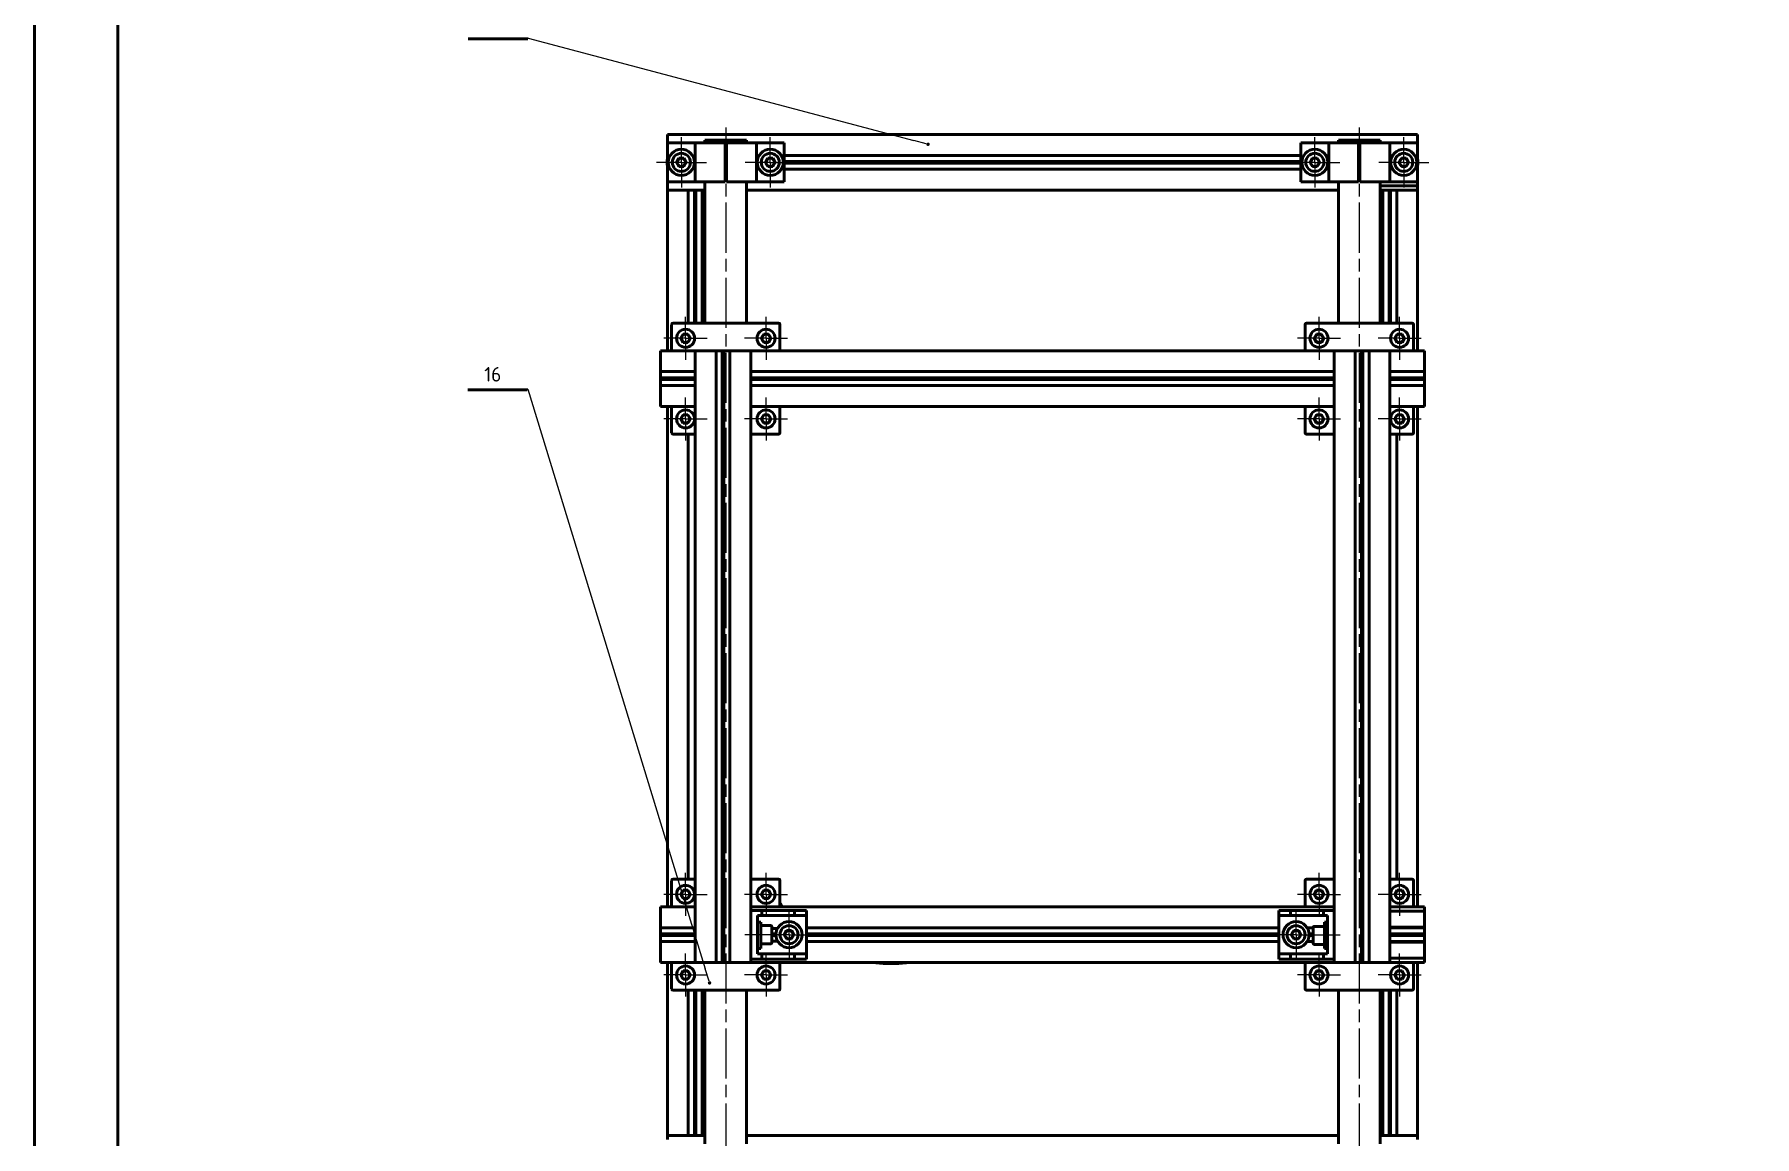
# Model space of a CAD drawing. Header units: millimetres. Extents: x 32504 to 36677, y 41990 to 42879.
# Drawn here: x 35483.8 to 35896.6, y 42188.3 to 42452.6 of the extents above; entities that cross this region are included whole.
import ezdxf

# ---------------------------------------------------------------- set-up
doc = ezdxf.new("R2010")
doc.units = ezdxf.units.MM
doc.linetypes.add('AM_ISO08W050', pattern=[18, 12, -1.5, 3, -1.5])
doc.linetypes.add('AM_ISO08W050x2', pattern=[9, 6, -0.75, 1.5, -0.75])
for name, color, linetype, lineweight in [('AM_0N', 7, 'Continuous', 50), ('AM_5', 3, 'Continuous', 25), ('Duong_tam', 4, 'AM_ISO08W050', 25), ('Net_dam', 7, 'Continuous', 50)]:
    doc.layers.add(name, color=color, linetype=linetype, lineweight=lineweight)
doc.styles.add('TCVN 7284', font='tcvn7284-2003i.ttf', dxfattribs={"height": 3.5})

msp = doc.modelspace()

# ---------------------------------------------------------------- hatches: boundary and pattern name
at = {"layer": 'AM_5'}
h = msp.add_hatch(color=256, dxfattribs=at)
edge = h.paths.add_edge_path(flags=0)
edge.add_arc((35698.2605, 42426.2175), 0.4375, 0, 360)
h = msp.add_hatch(color=256, dxfattribs=at)
edge = h.paths.add_edge_path(flags=0)
edge.add_arc((35645.8475, 42225.1451), 0.4375, 0, 360)

# ---------------------------------------------------------------- linework, layer by layer
at = {"layer": 'AM_0N'}
for p, q in [((35658.1103, 42239.6709), (35657.3436, 42239.6709)), ((35658.1103, 42233.4042), (35658.1103, 42239.6709)), ((35793.377, 42239.6709), (35793.377, 42233.4042)), ((35794.1436, 42239.6709), (35793.377, 42239.6709)), ((35657.3436, 42233.4042), (35658.1103, 42233.4042)), ((35793.377, 42233.4042), (35794.1436, 42233.4042))]:
    msp.add_line(p, q, dxfattribs=at)
for centre in [(35639.077, 42421.8944), (35660.4103, 42421.8944), (35791.077, 42421.8944), (35812.4103, 42421.8944), (35664.9103, 42236.7042), (35786.577, 42236.7042)]:
    msp.add_circle(centre, 3.1333, dxfattribs=at)
at = {"layer": 'AM_5', "color": 3}
for p, q in [((35602.3011, 42451.6481), (35587.9193, 42451.6481)), ((35602.2376, 42367.4893), (35587.8558, 42367.4893))]:
    msp.add_line(p, q, dxfattribs=at)
at = {"layer": 'AM_5'}
for p, q in [((35602.3011, 42451.6481), (35694.8773, 42427.1141)), ((35697.8376, 42426.3296), (35694.8773, 42427.1141)), ((35602.2376, 42367.4893), (35644.8223, 42228.4916)), ((35645.7194, 42225.5634), (35644.8223, 42228.4916))]:
    msp.add_line(p, q, dxfattribs=at)
at = {"layer": 'Duong_tam', "linetype": 'AM_ISO08W050x2'}
for p, q in [((35639.077, 42421.8944), (35639.077, 42428.0277)), ((35660.4103, 42421.8944), (35660.4103, 42428.0277)), ((35791.077, 42421.8944), (35791.077, 42428.0277)), ((35812.4103, 42421.8944), (35812.4103, 42428.0277)), ((35639.077, 42421.8944), (35632.9436, 42421.8944)), ((35639.077, 42421.8944), (35645.2103, 42421.8944)), ((35639.077, 42421.8944), (35639.077, 42415.7611)), ((35660.4103, 42421.8944), (35654.277, 42421.8944)), ((35660.4103, 42421.8944), (35666.5436, 42421.8944)), ((35660.4103, 42421.8944), (35660.4103, 42415.7611)), ((35791.077, 42421.8944), (35784.9436, 42421.8944)), ((35791.077, 42421.8944), (35797.2103, 42421.8944)), ((35791.077, 42421.8944), (35791.077, 42415.7611)), ((35812.4103, 42421.8944), (35806.277, 42421.8944)), ((35812.4103, 42421.8944), (35818.5436, 42421.8944)), ((35812.4103, 42421.8944), (35812.4103, 42415.7611)), ((35640.077, 42379.7042), (35640.077, 42384.8709)), ((35659.4103, 42379.7042), (35659.4103, 42384.8709)), ((35792.077, 42379.7042), (35792.077, 42384.8709)), ((35811.4103, 42379.7042), (35811.4103, 42384.8709)), ((35640.077, 42379.7042), (35634.9103, 42379.7042)), ((35640.077, 42379.7042), (35645.2436, 42379.7042)), ((35640.077, 42379.7042), (35640.077, 42374.5375)), ((35659.4103, 42379.7042), (35654.2436, 42379.7042)), ((35659.4103, 42379.7042), (35664.577, 42379.7042)), ((35659.4103, 42379.7042), (35659.4103, 42374.5375)), ((35792.077, 42379.7042), (35786.9103, 42379.7042)), ((35792.077, 42379.7042), (35797.2436, 42379.7042)), ((35792.077, 42379.7042), (35792.077, 42374.5375)), ((35811.4103, 42379.7042), (35806.2436, 42379.7042)), ((35811.4103, 42379.7042), (35816.577, 42379.7042)), ((35811.4103, 42379.7042), (35811.4103, 42374.5375)), ((35640.077, 42360.3709), (35640.077, 42365.5375)), ((35659.4103, 42360.3709), (35659.4103, 42365.5375)), ((35792.077, 42360.3709), (35792.077, 42365.5375)), ((35811.4103, 42360.3709), (35811.4103, 42365.5375)), ((35640.077, 42360.3709), (35634.9103, 42360.3709)), ((35640.077, 42360.3709), (35645.2436, 42360.3709)), ((35640.077, 42360.3709), (35640.077, 42355.2042)), ((35659.4103, 42360.3709), (35654.2436, 42360.3709)), ((35659.4103, 42360.3709), (35664.577, 42360.3709)), ((35659.4103, 42360.3709), (35659.4103, 42355.2042)), ((35792.077, 42360.3709), (35786.9103, 42360.3709)), ((35792.077, 42360.3709), (35797.2436, 42360.3709)), ((35792.077, 42360.3709), (35792.077, 42355.2042)), ((35811.4103, 42360.3709), (35806.2436, 42360.3709)), ((35811.4103, 42360.3709), (35816.577, 42360.3709)), ((35811.4103, 42360.3709), (35811.4103, 42355.2042)), ((35640.077, 42246.3709), (35640.077, 42251.5375)), ((35659.4103, 42246.3709), (35659.4103, 42251.5375)), ((35792.077, 42246.3709), (35792.077, 42251.5375)), ((35811.4103, 42246.3709), (35811.4103, 42251.5375)), ((35640.077, 42246.3709), (35634.9103, 42246.3709)), ((35640.077, 42246.3709), (35645.2436, 42246.3709)), ((35640.077, 42246.3709), (35640.077, 42241.2042)), ((35659.4103, 42246.3709), (35654.2436, 42246.3709)), ((35659.4103, 42246.3709), (35664.577, 42246.3709)), ((35659.4103, 42246.3709), (35659.4103, 42241.2042)), ((35792.077, 42246.3709), (35786.9103, 42246.3709)), ((35792.077, 42246.3709), (35797.2436, 42246.3709)), ((35792.077, 42246.3709), (35792.077, 42241.2042)), ((35811.4103, 42246.3709), (35806.2436, 42246.3709)), ((35811.4103, 42246.3709), (35816.577, 42246.3709)), ((35811.4103, 42246.3709), (35811.4103, 42241.2042)), ((35664.9103, 42236.7042), (35664.9103, 42242.8375)), ((35786.577, 42236.7042), (35786.577, 42242.8375)), ((35659.0603, 42236.7042), (35654.3436, 42236.7042)), ((35664.9103, 42236.7042), (35658.777, 42236.7042)), ((35664.9103, 42236.7042), (35671.0436, 42236.7042)), ((35664.9103, 42236.7042), (35664.9103, 42230.5709)), ((35786.577, 42236.7042), (35780.4436, 42236.7042)), ((35786.577, 42236.7042), (35792.7103, 42236.7042)), ((35786.577, 42236.7042), (35786.577, 42230.5709)), ((35792.7103, 42236.7042), (35797.1436, 42236.6985)), ((35640.077, 42227.0375), (35640.077, 42232.2042)), ((35659.4103, 42227.0375), (35659.4103, 42232.2042)), ((35792.077, 42227.0375), (35792.077, 42232.2042)), ((35811.4103, 42227.0375), (35811.4103, 42232.2042)), ((35640.077, 42227.0375), (35634.9103, 42227.0375)), ((35640.077, 42227.0375), (35645.2436, 42227.0375)), ((35640.077, 42227.0375), (35640.077, 42221.8709)), ((35659.4103, 42227.0375), (35654.2436, 42227.0375)), ((35659.4103, 42227.0375), (35664.577, 42227.0375)), ((35659.4103, 42227.0375), (35659.4103, 42221.8709)), ((35792.077, 42227.0375), (35786.9103, 42227.0375)), ((35792.077, 42227.0375), (35797.2436, 42227.0375)), ((35792.077, 42227.0375), (35792.077, 42221.8709)), ((35811.4103, 42227.0375), (35806.2436, 42227.0375)), ((35811.4103, 42227.0375), (35816.577, 42227.0375)), ((35811.4103, 42227.0375), (35811.4103, 42221.8709))]:
    msp.add_line(p, q, dxfattribs=at)
at = {"layer": 'Duong_tam'}
for p, q in [((35649.7436, 42430.2277), (35649.7436, 42174.2277)), ((35801.7436, 42430.2277), (35801.7436, 42174.2277))]:
    msp.add_line(p, q, dxfattribs=at)
at = {"layer": 'Net_dam'}
for p, q in [((35602.2376, 42451.4893), (35587.9554, 42451.4893)), ((35815.7436, 42428.5611), (35635.7436, 42428.5611)), ((35635.7436, 42427.5611), (35635.7436, 42428.5611)), ((35635.7436, 42426.5611), (35635.7436, 42427.5611)), ((35635.7436, 42417.2277), (35635.7436, 42426.5611)), ((35642.4103, 42426.5611), (35635.7436, 42426.5611)), ((35642.4103, 42417.2277), (35642.4103, 42426.5611)), ((35649.577, 42426.5611), (35642.4103, 42426.5611)), ((35644.7436, 42427.2277), (35644.7436, 42426.5611)), ((35654.7436, 42427.2277), (35644.7436, 42427.2277)), ((35649.577, 42426.5611), (35649.577, 42417.2277)), ((35649.9103, 42426.5611), (35649.9103, 42417.2277)), ((35657.077, 42426.5611), (35649.9103, 42426.5611)), ((35654.7436, 42426.5611), (35654.7436, 42427.2277)), ((35657.077, 42417.2277), (35657.077, 42426.5611)), ((35663.7436, 42426.5611), (35657.077, 42426.5611)), ((35663.7436, 42417.2277), (35663.7436, 42426.5611)), ((35787.7436, 42417.2277), (35787.7436, 42426.5611)), ((35794.4103, 42426.5611), (35787.7436, 42426.5611)), ((35794.4103, 42417.2277), (35794.4103, 42426.5611)), ((35801.577, 42426.5611), (35794.4103, 42426.5611)), ((35796.7436, 42427.2277), (35796.7436, 42426.5611)), ((35806.7436, 42427.2277), (35796.7436, 42427.2277)), ((35801.577, 42426.5611), (35801.577, 42417.2277)), ((35801.9103, 42426.5611), (35801.9103, 42417.2277)), ((35809.077, 42426.5611), (35801.9103, 42426.5611)), ((35806.7436, 42426.5611), (35806.7436, 42427.2277)), ((35809.077, 42417.2277), (35809.077, 42426.5611)), ((35815.7436, 42426.5611), (35809.077, 42426.5611)), ((35815.7436, 42428.5611), (35815.7436, 42427.5611)), ((35815.7436, 42427.5611), (35815.7436, 42426.5611)), ((35815.7436, 42417.2277), (35815.7436, 42426.5611)), ((35637.9184, 42421.8944), (35638.4977, 42422.8977)), ((35639.6562, 42422.8977), (35638.4977, 42422.8977)), ((35640.2355, 42421.8944), (35639.6562, 42422.8977)), ((35659.2518, 42421.8944), (35659.831, 42422.8977)), ((35660.9896, 42422.8977), (35659.831, 42422.8977)), ((35661.5689, 42421.8944), (35660.9896, 42422.8977)), ((35787.7436, 42423.5611), (35663.7436, 42423.5611)), ((35789.9184, 42421.8944), (35790.4977, 42422.8977)), ((35791.6562, 42422.8977), (35790.4977, 42422.8977)), ((35792.2355, 42421.8944), (35791.6562, 42422.8977)), ((35811.2518, 42421.8944), (35811.831, 42422.8977)), ((35812.9896, 42422.8977), (35811.831, 42422.8977)), ((35813.5689, 42421.8944), (35812.9896, 42422.8977)), ((35638.4977, 42420.8911), (35637.9184, 42421.8944)), ((35638.4977, 42420.8911), (35639.6562, 42420.8911)), ((35640.2355, 42421.8944), (35639.6562, 42420.8911)), ((35659.831, 42420.8911), (35659.2518, 42421.8944)), ((35659.831, 42420.8911), (35660.9896, 42420.8911)), ((35661.5689, 42421.8944), (35660.9896, 42420.8911)), ((35787.7436, 42422.0676), (35663.7436, 42422.0676)), ((35787.7436, 42421.8944), (35663.7436, 42421.8944)), ((35787.7436, 42421.7212), (35663.7436, 42421.7212)), ((35787.7436, 42420.2277), (35663.7436, 42420.2277)), ((35790.4977, 42420.8911), (35789.9184, 42421.8944)), ((35790.4977, 42420.8911), (35791.6562, 42420.8911)), ((35792.2355, 42421.8944), (35791.6562, 42420.8911)), ((35811.831, 42420.8911), (35811.2518, 42421.8944)), ((35811.831, 42420.8911), (35812.9896, 42420.8911)), ((35813.5689, 42421.8944), (35812.9896, 42420.8911)), ((35642.4103, 42417.2277), (35635.7436, 42417.2277)), ((35635.7436, 42416.2277), (35635.7436, 42417.2277)), ((35635.7436, 42417.2277), (35635.7436, 42376.7042)), ((35635.7436, 42415.2277), (35635.7436, 42416.2277)), ((35635.7436, 42415.2277), (35636.7436, 42415.2277)), ((35636.7436, 42415.2277), (35640.6436, 42415.2277)), ((35640.6436, 42415.2277), (35640.7436, 42415.2277)), ((35644.077, 42415.2277), (35640.7436, 42415.2277)), ((35640.7436, 42415.2277), (35640.7436, 42383.3709)), ((35642.2371, 42415.2277), (35642.2371, 42383.3709)), ((35649.577, 42417.2277), (35642.4103, 42417.2277)), ((35642.4103, 42415.2277), (35642.4103, 42383.3709)), ((35642.5835, 42415.2277), (35642.5835, 42383.3709)), ((35644.077, 42415.2277), (35644.077, 42383.3709)), ((35644.077, 42415.2277), (35644.177, 42415.2277)), ((35644.7436, 42415.2277), (35644.177, 42415.2277)), ((35644.7436, 42417.2277), (35644.7436, 42383.3709)), ((35657.077, 42417.2277), (35649.9103, 42417.2277)), ((35654.7436, 42383.3709), (35654.7436, 42417.2277)), ((35796.7436, 42415.2277), (35654.7436, 42415.2277)), ((35663.7436, 42417.2277), (35657.077, 42417.2277)), ((35794.4103, 42417.2277), (35787.7436, 42417.2277)), ((35801.577, 42417.2277), (35794.4103, 42417.2277)), ((35796.7436, 42417.2277), (35796.7436, 42383.3709)), ((35809.077, 42417.2277), (35801.9103, 42417.2277)), ((35806.7436, 42383.3709), (35806.7436, 42417.2277)), ((35815.7436, 42416.2277), (35806.7436, 42416.2277)), ((35807.3103, 42415.2277), (35806.7436, 42415.2277)), ((35807.3103, 42415.2277), (35807.4103, 42415.2277)), ((35810.7436, 42415.2277), (35807.4103, 42415.2277)), ((35807.4103, 42415.2277), (35807.4103, 42383.3709)), ((35808.9038, 42415.2277), (35808.9038, 42383.3709)), ((35815.7436, 42417.2277), (35809.077, 42417.2277)), ((35809.077, 42415.2277), (35809.077, 42383.3709)), ((35809.2502, 42415.2277), (35809.2502, 42383.3709)), ((35810.7436, 42415.2277), (35810.7436, 42383.3709)), ((35810.7436, 42415.2277), (35810.8436, 42415.2277)), ((35814.7436, 42415.2277), (35810.8436, 42415.2277)), ((35814.7436, 42415.2277), (35815.7436, 42415.2277)), ((35815.7436, 42417.2277), (35815.7436, 42416.2277)), ((35815.7436, 42416.2277), (35815.7436, 42415.2277)), ((35815.7436, 42415.2277), (35815.7436, 42376.8944)), ((35636.7436, 42383.0375), (35636.7436, 42376.7042)), ((35662.4103, 42383.3709), (35637.077, 42383.3709)), ((35662.7436, 42383.0375), (35662.7436, 42376.7042)), ((35788.7436, 42376.7042), (35788.7436, 42383.0375)), ((35789.077, 42383.3709), (35814.4103, 42383.3709)), ((35814.7436, 42376.7042), (35814.7436, 42383.0375)), ((35638.9184, 42379.7042), (35639.4977, 42380.7075)), ((35639.4977, 42378.7009), (35638.9184, 42379.7042)), ((35640.6562, 42380.7075), (35639.4977, 42380.7075)), ((35639.4977, 42378.7009), (35640.6562, 42378.7009)), ((35641.2355, 42379.7042), (35640.6562, 42380.7075)), ((35641.2355, 42379.7042), (35640.6562, 42378.7009)), ((35658.2518, 42379.7042), (35658.831, 42380.7075)), ((35658.831, 42378.7009), (35658.2518, 42379.7042)), ((35659.9896, 42380.7075), (35658.831, 42380.7075)), ((35658.831, 42378.7009), (35659.9896, 42378.7009)), ((35660.5689, 42379.7042), (35659.9896, 42380.7075)), ((35660.5689, 42379.7042), (35659.9896, 42378.7009)), ((35790.9184, 42379.7042), (35791.4977, 42380.7075)), ((35791.4977, 42378.7009), (35790.9184, 42379.7042)), ((35792.6562, 42380.7075), (35791.4977, 42380.7075)), ((35791.4977, 42378.7009), (35792.6562, 42378.7009)), ((35793.2355, 42379.7042), (35792.6562, 42380.7075)), ((35793.2355, 42379.7042), (35792.6562, 42378.7009)), ((35810.2518, 42379.7042), (35810.831, 42380.7075)), ((35810.831, 42378.7009), (35810.2518, 42379.7042)), ((35811.9896, 42380.7075), (35810.831, 42380.7075)), ((35810.831, 42378.7009), (35811.9896, 42378.7009)), ((35812.5689, 42379.7042), (35811.9896, 42380.7075)), ((35812.5689, 42379.7042), (35811.9896, 42378.7009)), ((35642.4103, 42376.7042), (35634.077, 42376.7042)), ((35634.077, 42376.7042), (35634.077, 42375.7042)), ((35634.077, 42375.7042), (35634.077, 42371.8042)), ((35642.4103, 42376.7042), (35642.4103, 42238.4709)), ((35642.4103, 42376.7042), (35643.4103, 42376.7042)), ((35643.4103, 42376.7042), (35647.3103, 42376.7042)), ((35647.3103, 42376.7042), (35647.4103, 42376.7042)), ((35647.4103, 42376.7042), (35647.4103, 42276.8944)), ((35647.4103, 42376.7042), (35648.9038, 42376.7042)), ((35648.9038, 42376.7042), (35648.9038, 42276.8944)), ((35648.9038, 42376.7042), (35649.077, 42376.7042)), ((35649.077, 42376.7042), (35649.077, 42276.8944)), ((35649.077, 42376.7042), (35649.2502, 42376.7042)), ((35649.2502, 42376.7042), (35649.2502, 42276.8944)), ((35649.2502, 42376.7042), (35650.7436, 42376.7042)), ((35650.7436, 42376.7042), (35650.7436, 42276.8944)), ((35650.7436, 42376.7042), (35650.8436, 42376.7042)), ((35650.8436, 42376.7042), (35654.7436, 42376.7042)), ((35654.7436, 42376.7042), (35655.7436, 42376.7042)), ((35655.7436, 42375.7042), (35655.7436, 42376.7042)), ((35795.7436, 42376.7042), (35655.7436, 42376.7042)), ((35655.7436, 42375.7042), (35655.7436, 42371.8042)), ((35795.7436, 42376.7042), (35796.7436, 42376.7042)), ((35795.7436, 42376.7042), (35795.7436, 42375.7042)), ((35795.7436, 42375.7042), (35795.7436, 42371.8042)), ((35796.7436, 42376.7042), (35800.6436, 42376.7042)), ((35800.6436, 42376.7042), (35800.7436, 42376.7042)), ((35800.7436, 42376.7042), (35800.7436, 42359.8489)), ((35800.7436, 42376.7042), (35802.2371, 42376.7042)), ((35802.2371, 42376.7042), (35802.2371, 42352.2159)), ((35802.2371, 42376.7042), (35802.4103, 42376.7042)), ((35802.4103, 42376.7042), (35802.4103, 42359.9248)), ((35802.4103, 42376.7042), (35802.5835, 42376.7042)), ((35802.5835, 42376.7042), (35802.5835, 42359.9322)), ((35802.5835, 42376.7042), (35804.077, 42376.7042)), ((35804.077, 42376.7042), (35804.077, 42361.995)), ((35804.077, 42376.7042), (35804.177, 42376.7042)), ((35804.177, 42376.7042), (35808.077, 42376.7042)), ((35808.077, 42376.7042), (35809.077, 42376.7042)), ((35809.077, 42376.7042), (35809.077, 42347.9777)), ((35817.4103, 42376.7042), (35809.077, 42376.7042)), ((35817.4103, 42376.7042), (35817.4103, 42375.7042)), ((35817.4103, 42375.7042), (35817.4103, 42371.8042)), ((35634.077, 42371.8042), (35634.077, 42371.7042)), ((35642.4103, 42371.7042), (35634.077, 42371.7042)), ((35634.077, 42371.7042), (35634.077, 42370.2107)), ((35642.4103, 42370.2107), (35634.077, 42370.2107)), ((35634.077, 42370.2107), (35634.077, 42370.0375)), ((35642.4103, 42370.0375), (35634.077, 42370.0375)), ((35634.077, 42370.0375), (35634.077, 42369.8643)), ((35642.4103, 42369.8643), (35634.077, 42369.8643)), ((35634.077, 42369.8643), (35634.077, 42368.3709)), ((35655.7436, 42371.7042), (35655.7436, 42371.8042)), ((35655.7436, 42371.7042), (35655.7436, 42368.3709)), ((35795.7436, 42371.7042), (35655.7436, 42371.7042)), ((35795.7436, 42370.2107), (35655.7436, 42370.2107)), ((35795.7436, 42370.0375), (35655.7436, 42370.0375)), ((35795.7436, 42369.8643), (35655.7436, 42369.8643)), ((35795.7436, 42371.8042), (35795.7436, 42371.7042)), ((35795.7436, 42371.7042), (35795.7436, 42368.3709)), ((35817.4103, 42371.7042), (35809.077, 42371.7042)), ((35817.4103, 42370.2107), (35809.077, 42370.2107)), ((35817.4103, 42370.0375), (35809.077, 42370.0375)), ((35817.4103, 42369.8643), (35809.077, 42369.8643)), ((35817.4103, 42371.8042), (35817.4103, 42371.7042)), ((35817.4103, 42371.7042), (35817.4103, 42370.2107)), ((35817.4103, 42370.2107), (35817.4103, 42370.0375)), ((35817.4103, 42370.0375), (35817.4103, 42369.8643)), ((35817.4103, 42369.8643), (35817.4103, 42368.3709)), ((35602.1046, 42367.3687), (35587.8223, 42367.3687)), ((35642.4103, 42368.3709), (35634.077, 42368.3709)), ((35634.077, 42368.3709), (35634.077, 42368.2709)), ((35634.077, 42368.2709), (35634.077, 42364.3709)), ((35795.7436, 42368.3709), (35655.7436, 42368.3709)), ((35655.7436, 42368.2709), (35655.7436, 42368.3709)), ((35655.7436, 42368.2709), (35655.7436, 42364.3709)), ((35795.7436, 42368.3709), (35795.7436, 42368.2709)), ((35795.7436, 42368.2709), (35795.7436, 42364.3709)), ((35817.4103, 42368.3709), (35809.077, 42368.3709)), ((35817.4103, 42368.3709), (35817.4103, 42368.2709)), ((35817.4103, 42368.2709), (35817.4103, 42364.3709)), ((35634.077, 42364.3709), (35634.077, 42363.3709)), ((35642.4103, 42363.3709), (35634.077, 42363.3709)), ((35635.7436, 42363.3709), (35635.7436, 42243.3709)), ((35636.7436, 42363.3709), (35636.7436, 42357.0375)), ((35638.9184, 42360.3709), (35639.4977, 42361.3742)), ((35639.4977, 42359.3675), (35638.9184, 42360.3709)), ((35640.6562, 42361.3742), (35639.4977, 42361.3742)), ((35641.2355, 42360.3709), (35640.6562, 42361.3742)), ((35641.2355, 42360.3709), (35640.6562, 42359.3675)), ((35655.7436, 42363.3709), (35655.7436, 42364.3709)), ((35655.7436, 42363.3709), (35655.7436, 42326.8944)), ((35795.7436, 42363.3709), (35655.7436, 42363.3709)), ((35658.2518, 42360.3709), (35658.831, 42361.3742)), ((35658.831, 42359.3675), (35658.2518, 42360.3709)), ((35659.9896, 42361.3742), (35658.831, 42361.3742)), ((35660.5689, 42360.3709), (35659.9896, 42361.3742)), ((35660.5689, 42360.3709), (35659.9896, 42359.3675)), ((35662.7436, 42363.3709), (35662.7436, 42357.0375)), ((35788.7436, 42357.0375), (35788.7436, 42363.3709)), ((35790.9184, 42360.3709), (35791.4977, 42361.3742)), ((35791.4977, 42359.3675), (35790.9184, 42360.3709)), ((35792.6562, 42361.3742), (35791.4977, 42361.3742)), ((35793.2355, 42360.3709), (35792.6562, 42361.3742)), ((35793.2355, 42360.3709), (35792.6562, 42359.3675)), ((35795.7436, 42364.3709), (35795.7436, 42363.3709)), ((35795.7436, 42363.3709), (35795.7436, 42358.8005)), ((35804.077, 42361.995), (35804.077, 42326.8944)), ((35817.4103, 42363.3709), (35809.077, 42363.3709)), ((35810.2518, 42360.3709), (35810.831, 42361.3742)), ((35810.2518, 42360.3709), (35810.831, 42359.3675)), ((35810.831, 42361.3742), (35811.9896, 42361.3742)), ((35812.5689, 42360.3709), (35811.9896, 42361.3742)), ((35811.9896, 42359.3675), (35812.5689, 42360.3709)), ((35814.7436, 42363.3709), (35814.7436, 42357.0375)), ((35815.7436, 42363.3709), (35815.7436, 42362.2846)), ((35815.7436, 42363.3709), (35815.7436, 42243.3709)), ((35817.4103, 42364.3709), (35817.4103, 42363.3709)), ((35642.4103, 42356.7042), (35637.077, 42356.7042)), ((35639.4977, 42359.3675), (35640.6562, 42359.3675)), ((35640.7436, 42356.7042), (35640.7436, 42250.0375)), ((35655.7436, 42356.7042), (35655.7436, 42243.3709)), ((35662.4103, 42356.7042), (35655.7436, 42356.7042)), ((35658.831, 42359.3675), (35659.9896, 42359.3675)), ((35789.077, 42356.7042), (35795.7436, 42356.7042)), ((35791.4977, 42359.3675), (35792.6562, 42359.3675)), ((35795.7436, 42358.8005), (35795.7436, 42250.0375)), ((35800.7436, 42359.8489), (35800.7436, 42276.8944)), ((35802.4103, 42359.9248), (35802.4103, 42326.8944)), ((35802.5835, 42359.9322), (35802.5835, 42276.8944)), ((35809.077, 42356.7042), (35814.4103, 42356.7042)), ((35810.7436, 42356.7042), (35810.7436, 42250.0375)), ((35811.9896, 42359.3675), (35810.831, 42359.3675)), ((35802.2371, 42352.2159), (35802.2371, 42326.8944)), ((35809.077, 42347.9777), (35809.077, 42250.0375)), ((35802.2371, 42326.8944), (35802.2371, 42230.0375)), ((35802.4103, 42326.8944), (35802.4103, 42230.0375)), ((35804.077, 42326.8944), (35804.077, 42230.0375)), ((35647.4103, 42276.8944), (35647.4103, 42241.7938)), ((35648.9038, 42276.8944), (35648.9038, 42243.3709)), ((35649.077, 42276.8944), (35649.077, 42243.3709)), ((35649.2502, 42276.8944), (35649.2502, 42243.3709)), ((35650.7436, 42276.8944), (35650.7436, 42243.3709)), ((35795.7436, 42276.8944), (35795.7436, 42230.0375)), ((35800.7436, 42276.8944), (35800.7436, 42230.0375)), ((35802.5835, 42276.8944), (35802.5835, 42230.0375)), ((35809.077, 42276.8944), (35809.077, 42230.0375)), ((35636.7436, 42249.7042), (35636.7436, 42243.3709)), ((35642.4103, 42250.0375), (35637.077, 42250.0375)), ((35648.6675, 42251.4322), (35648.6583, 42251.4274)), ((35662.4103, 42250.0375), (35655.7436, 42250.0375)), ((35662.7436, 42249.7042), (35662.7436, 42243.3709)), ((35788.7436, 42243.3709), (35788.7436, 42249.7042)), ((35789.077, 42250.0375), (35795.7436, 42250.0375)), ((35809.077, 42250.0375), (35814.4103, 42250.0375)), ((35814.7436, 42243.3709), (35814.7436, 42249.7042)), ((35638.9184, 42246.3709), (35639.4977, 42247.3742)), ((35639.4977, 42245.3675), (35638.9184, 42246.3709)), ((35640.6562, 42247.3742), (35639.4977, 42247.3742)), ((35639.4977, 42245.3675), (35640.6562, 42245.3675)), ((35641.2355, 42246.3709), (35640.6562, 42247.3742)), ((35641.2355, 42246.3709), (35640.6562, 42245.3675)), ((35642.2371, 42246.5391), (35642.2371, 42246.2027)), ((35655.7436, 42244.7696), (35655.7436, 42230.0375)), ((35658.2518, 42246.3709), (35658.831, 42247.3742)), ((35658.831, 42245.3675), (35658.2518, 42246.3709)), ((35659.9896, 42247.3742), (35658.831, 42247.3742)), ((35658.831, 42245.3675), (35659.9896, 42245.3675)), ((35660.5689, 42246.3709), (35659.9896, 42247.3742)), ((35660.5689, 42246.3709), (35659.9896, 42245.3675)), ((35790.9184, 42246.3709), (35791.4977, 42247.3742)), ((35791.4977, 42245.3675), (35790.9184, 42246.3709)), ((35792.6562, 42247.3742), (35791.4977, 42247.3742)), ((35791.4977, 42245.3675), (35792.6562, 42245.3675)), ((35793.2355, 42246.3709), (35792.6562, 42247.3742)), ((35793.2355, 42246.3709), (35792.6562, 42245.3675)), ((35810.2518, 42246.3709), (35810.831, 42247.3742)), ((35810.831, 42245.3675), (35810.2518, 42246.3709)), ((35811.9896, 42247.3742), (35810.831, 42247.3742)), ((35810.831, 42245.3675), (35811.9896, 42245.3675)), ((35812.5689, 42246.3709), (35811.9896, 42247.3742)), ((35812.5689, 42246.3709), (35811.9896, 42245.3675)), ((35634.077, 42243.3709), (35634.077, 42242.3709)), ((35634.077, 42243.3709), (35642.4103, 42243.3709)), ((35634.077, 42242.3709), (35634.077, 42238.4709)), ((35647.4103, 42241.7938), (35647.4103, 42230.0375)), ((35648.9038, 42243.7212), (35648.9038, 42230.0375)), ((35649.077, 42243.7254), (35649.077, 42230.0375)), ((35649.2502, 42243.7297), (35649.2502, 42230.0375)), ((35650.7436, 42243.7713), (35650.7436, 42230.0375)), ((35795.7436, 42243.3709), (35655.7436, 42243.3709)), ((35657.5103, 42242.5375), (35655.7436, 42242.5375)), ((35657.5103, 42241.2875), (35657.3436, 42241.2875)), ((35657.3436, 42241.2875), (35657.3436, 42232.1209)), ((35658.177, 42242.5375), (35657.5103, 42242.5375)), ((35657.5103, 42241.2875), (35658.177, 42241.2875)), ((35658.177, 42242.5375), (35658.3722, 42242.5375)), ((35658.3722, 42241.2875), (35658.177, 42241.2875)), ((35658.3722, 42242.5375), (35658.3722, 42241.2875)), ((35666.215, 42242.5375), (35658.3722, 42242.5375)), ((35658.3722, 42241.2875), (35666.215, 42241.2875)), ((35662.7436, 42244.3027), (35663.2956, 42243.3709)), ((35666.215, 42241.2875), (35666.215, 42242.5375)), ((35666.215, 42242.5375), (35666.6864, 42242.5375)), ((35666.6864, 42241.2875), (35666.215, 42241.2875)), ((35668.4103, 42242.5375), (35666.6864, 42242.5375)), ((35666.6864, 42241.2875), (35668.4103, 42241.2875)), ((35669.077, 42242.5375), (35668.4103, 42242.5375)), ((35668.4103, 42241.2875), (35669.077, 42241.2875)), ((35669.077, 42241.2875), (35669.077, 42242.5375)), ((35669.077, 42232.1209), (35669.077, 42241.2875)), ((35782.4103, 42242.5375), (35782.4103, 42241.2875)), ((35782.4103, 42242.5375), (35783.077, 42242.5375)), ((35782.4103, 42241.2875), (35783.077, 42241.2875)), ((35782.4103, 42241.2875), (35782.4103, 42232.1209)), ((35783.077, 42242.5375), (35784.8008, 42242.5375)), ((35783.077, 42241.2875), (35784.8008, 42241.2875)), ((35784.8008, 42242.5375), (35785.2722, 42242.5375)), ((35785.2722, 42241.2875), (35784.8008, 42241.2875)), ((35785.2722, 42242.5375), (35785.2722, 42241.2875)), ((35785.2722, 42242.5375), (35793.115, 42242.5375)), ((35785.2722, 42241.2875), (35793.115, 42241.2875)), ((35793.115, 42241.2875), (35793.115, 42242.5375)), ((35793.115, 42242.5375), (35793.3103, 42242.5375)), ((35793.3103, 42241.2875), (35793.115, 42241.2875)), ((35793.3103, 42242.5375), (35793.977, 42242.5375)), ((35793.3103, 42241.2875), (35793.977, 42241.2875)), ((35793.977, 42242.5375), (35795.7436, 42242.5375)), ((35794.1436, 42241.2875), (35793.977, 42241.2875)), ((35794.1436, 42232.1209), (35794.1436, 42241.2875)), ((35817.4103, 42243.3709), (35809.077, 42243.3709)), ((35817.4103, 42242.3709), (35809.077, 42242.3709)), ((35817.4103, 42243.3709), (35817.4103, 42242.3709)), ((35817.4103, 42242.3709), (35817.4103, 42238.4709)), ((35634.077, 42238.4709), (35634.077, 42238.3709)), ((35642.4103, 42238.3709), (35634.077, 42238.3709)), ((35634.077, 42238.3709), (35634.077, 42236.8774)), ((35642.4103, 42236.8774), (35634.077, 42236.8774)), ((35634.077, 42236.8774), (35634.077, 42236.7042)), ((35642.4103, 42236.7042), (35634.077, 42236.7042)), ((35634.077, 42236.7042), (35634.077, 42236.531)), ((35642.4103, 42236.531), (35634.077, 42236.531)), ((35634.077, 42236.531), (35634.077, 42235.0375)), ((35642.4103, 42239.3111), (35642.4103, 42230.0375)), ((35660.5103, 42238.8709), (35658.1103, 42238.8709)), ((35660.777, 42238.6042), (35660.777, 42234.8042)), ((35662.1685, 42238.2209), (35660.777, 42238.2209)), ((35662.1593, 42238.2042), (35660.777, 42238.2042)), ((35661.7818, 42236.8774), (35660.777, 42236.8774)), ((35661.7814, 42236.7042), (35660.777, 42236.7042)), ((35661.7818, 42236.531), (35660.777, 42236.531)), ((35663.7518, 42236.7042), (35664.331, 42237.7075)), ((35664.331, 42235.7009), (35663.7518, 42236.7042)), ((35665.4896, 42237.7075), (35664.331, 42237.7075)), ((35666.0689, 42236.7042), (35665.4896, 42237.7075)), ((35666.0689, 42236.7042), (35665.4896, 42235.7009)), ((35782.4103, 42238.3709), (35669.077, 42238.3709)), ((35782.4103, 42236.8774), (35669.077, 42236.8774)), ((35782.4103, 42236.7042), (35669.077, 42236.7042)), ((35782.4103, 42236.531), (35669.077, 42236.531)), ((35785.4184, 42236.7042), (35785.9977, 42237.7075)), ((35785.9977, 42235.7009), (35785.4184, 42236.7042)), ((35787.1562, 42237.7075), (35785.9977, 42237.7075)), ((35787.7355, 42236.7042), (35787.1562, 42237.7075)), ((35787.7355, 42236.7042), (35787.1562, 42235.7009)), ((35789.2303, 42238.3709), (35790.7103, 42238.3709)), ((35790.7103, 42236.8774), (35789.7055, 42236.8774)), ((35790.7103, 42236.531), (35789.7055, 42236.531)), ((35790.7103, 42236.7107), (35789.7103, 42236.7107)), ((35790.7103, 42234.6375), (35790.7103, 42238.4375)), ((35793.377, 42238.7042), (35790.977, 42238.7042)), ((35817.4103, 42238.4709), (35809.077, 42238.4709)), ((35817.4103, 42238.3709), (35809.077, 42238.3709)), ((35817.4103, 42236.8774), (35809.077, 42236.8774)), ((35817.4103, 42236.7042), (35809.077, 42236.7042)), ((35817.4103, 42236.531), (35809.077, 42236.531)), ((35817.4103, 42238.4709), (35817.4103, 42238.3709)), ((35817.4103, 42238.3709), (35817.4103, 42236.8774)), ((35817.4103, 42236.8774), (35817.4103, 42236.7042)), ((35817.4103, 42236.7042), (35817.4103, 42236.531)), ((35817.4103, 42236.531), (35817.4103, 42235.0375)), ((35642.4103, 42235.0375), (35634.077, 42235.0375)), ((35634.077, 42235.0375), (35634.077, 42234.9375)), ((35634.077, 42234.9375), (35634.077, 42231.0375)), ((35658.1103, 42234.5375), (35660.5103, 42234.5375)), ((35660.777, 42235.9787), (35660.777, 42234.8042)), ((35660.777, 42235.1875), (35662.1685, 42235.1875)), ((35664.331, 42235.7009), (35665.4896, 42235.7009)), ((35782.4103, 42235.0375), (35669.077, 42235.0375)), ((35785.9977, 42235.7009), (35787.1562, 42235.7009)), ((35789.2303, 42235.0375), (35790.7103, 42235.0375)), ((35790.977, 42234.3709), (35793.377, 42234.3709)), ((35817.4103, 42235.0375), (35809.077, 42235.0375)), ((35817.4103, 42234.9375), (35809.077, 42234.9375)), ((35817.4103, 42235.0375), (35817.4103, 42234.9375)), ((35817.4103, 42234.9375), (35817.4103, 42231.0375)), ((35634.077, 42231.0375), (35634.077, 42230.0375)), ((35642.4103, 42230.0375), (35634.077, 42230.0375)), ((35635.7436, 42230.0375), (35635.7436, 42188.5611)), ((35635.7436, 42230.0375), (35635.7436, 42188.5611)), ((35636.7436, 42230.0375), (35636.7436, 42223.7042)), ((35643.4103, 42230.0375), (35642.4103, 42230.0375)), ((35647.3103, 42230.0375), (35643.4103, 42230.0375)), ((35647.4103, 42230.0375), (35647.3103, 42230.0375)), ((35648.9038, 42230.0375), (35647.4103, 42230.0375)), ((35649.077, 42230.0375), (35648.9038, 42230.0375)), ((35649.2502, 42230.0375), (35649.077, 42230.0375)), ((35650.7436, 42230.0375), (35649.2502, 42230.0375)), ((35650.8436, 42230.0375), (35650.7436, 42230.0375)), ((35654.7436, 42230.0375), (35650.8436, 42230.0375)), ((35655.7436, 42230.0375), (35654.7436, 42230.0375)), ((35657.5103, 42230.8709), (35655.7436, 42230.8709)), ((35795.7436, 42230.0375), (35655.7436, 42230.0375)), ((35657.3436, 42232.1209), (35657.5103, 42232.1209)), ((35658.177, 42232.1209), (35657.5103, 42232.1209)), ((35658.177, 42230.8709), (35657.5103, 42230.8709)), ((35658.177, 42232.1209), (35658.3722, 42232.1209)), ((35658.3722, 42230.8709), (35658.177, 42230.8709)), ((35658.3722, 42232.1209), (35658.3722, 42230.8709)), ((35666.215, 42232.1209), (35658.3722, 42232.1209)), ((35666.215, 42230.8709), (35658.3722, 42230.8709)), ((35662.7436, 42230.0375), (35662.7436, 42223.7042)), ((35666.215, 42230.8709), (35666.215, 42232.1209)), ((35666.215, 42232.1209), (35666.6864, 42232.1209)), ((35666.6864, 42230.8709), (35666.215, 42230.8709)), ((35668.4103, 42232.1209), (35666.6864, 42232.1209)), ((35668.4103, 42230.8709), (35666.6864, 42230.8709)), ((35669.077, 42232.1209), (35668.4103, 42232.1209)), ((35669.077, 42230.8709), (35668.4103, 42230.8709)), ((35669.077, 42230.8709), (35669.077, 42232.1209)), ((35782.4103, 42232.1209), (35782.4103, 42230.8709)), ((35783.077, 42232.1209), (35782.4103, 42232.1209)), ((35782.4103, 42230.8709), (35783.077, 42230.8709)), ((35784.8008, 42232.1209), (35783.077, 42232.1209)), ((35783.077, 42230.8709), (35784.8008, 42230.8709)), ((35784.8008, 42232.1209), (35785.2722, 42232.1209)), ((35785.2722, 42230.8709), (35784.8008, 42230.8709)), ((35785.2722, 42232.1209), (35785.2722, 42230.8709)), ((35793.115, 42232.1209), (35785.2722, 42232.1209)), ((35785.2722, 42230.8709), (35793.115, 42230.8709)), ((35788.7436, 42223.7042), (35788.7436, 42230.0375)), ((35793.115, 42230.8709), (35793.115, 42232.1209)), ((35793.115, 42232.1209), (35793.3103, 42232.1209)), ((35793.3103, 42230.8709), (35793.115, 42230.8709)), ((35793.977, 42232.1209), (35793.3103, 42232.1209)), ((35793.3103, 42230.8709), (35793.977, 42230.8709)), ((35793.977, 42232.1209), (35794.1436, 42232.1209)), ((35793.977, 42230.8709), (35795.7436, 42230.8709)), ((35796.7436, 42230.0375), (35795.7436, 42230.0375)), ((35800.6436, 42230.0375), (35796.7436, 42230.0375)), ((35800.7436, 42230.0375), (35800.6436, 42230.0375)), ((35802.2371, 42230.0375), (35800.7436, 42230.0375)), ((35802.4103, 42230.0375), (35802.2371, 42230.0375)), ((35802.5835, 42230.0375), (35802.4103, 42230.0375)), ((35804.077, 42230.0375), (35802.5835, 42230.0375)), ((35804.177, 42230.0375), (35804.077, 42230.0375)), ((35808.077, 42230.0375), (35804.177, 42230.0375)), ((35809.077, 42230.0375), (35808.077, 42230.0375)), ((35817.4103, 42231.0375), (35809.077, 42231.0375)), ((35817.4103, 42230.0375), (35809.077, 42230.0375)), ((35814.7436, 42223.7042), (35814.7436, 42230.0375)), ((35815.7436, 42230.0375), (35815.7436, 42188.5611)), ((35817.4103, 42231.0375), (35817.4103, 42230.0375)), ((35638.9184, 42227.0329), (35639.4937, 42228.0386)), ((35639.5017, 42226.0319), (35638.9184, 42227.0329)), ((35640.6523, 42228.0432), (35639.4937, 42228.0386)), ((35639.5017, 42226.0319), (35640.6602, 42226.0365)), ((35641.2355, 42227.0421), (35640.6523, 42228.0432)), ((35641.2355, 42227.0421), (35640.6602, 42226.0365)), ((35658.2518, 42227.0375), (35658.831, 42228.0409)), ((35658.831, 42226.0342), (35658.2518, 42227.0375)), ((35659.9896, 42228.0409), (35658.831, 42228.0409)), ((35658.831, 42226.0342), (35659.9896, 42226.0342)), ((35660.5689, 42227.0375), (35659.9896, 42228.0409)), ((35660.5689, 42227.0375), (35659.9896, 42226.0342)), ((35790.9184, 42227.0375), (35791.4977, 42228.0409)), ((35791.4977, 42226.0342), (35790.9184, 42227.0375)), ((35792.6562, 42228.0409), (35791.4977, 42228.0409)), ((35791.4977, 42226.0342), (35792.6562, 42226.0342)), ((35793.2355, 42227.0375), (35792.6562, 42228.0409)), ((35793.2355, 42227.0375), (35792.6562, 42226.0342)), ((35810.2518, 42227.0375), (35810.831, 42228.0409)), ((35810.831, 42226.0342), (35810.2518, 42227.0375)), ((35811.9896, 42228.0409), (35810.831, 42228.0409)), ((35810.831, 42226.0342), (35811.9896, 42226.0342)), ((35812.5689, 42227.0375), (35811.9896, 42228.0409)), ((35812.5689, 42227.0375), (35811.9896, 42226.0342)), ((35662.4103, 42223.3709), (35637.077, 42223.3709)), ((35640.7436, 42223.3709), (35640.7436, 42188.5611)), ((35642.2371, 42223.3709), (35642.2371, 42188.5611)), ((35642.4103, 42223.3709), (35642.4103, 42188.5611)), ((35642.5835, 42223.3709), (35642.5835, 42188.5611)), ((35644.077, 42223.3709), (35644.077, 42188.5611)), ((35644.7436, 42223.3709), (35644.7436, 42186.5611)), ((35654.7436, 42186.5611), (35654.7436, 42223.3709)), ((35789.077, 42223.3709), (35814.4103, 42223.3709)), ((35796.7436, 42223.3709), (35796.7436, 42186.5611)), ((35806.7436, 42186.5611), (35806.7436, 42223.3709)), ((35807.4103, 42223.3709), (35807.4103, 42188.5611)), ((35808.9038, 42223.3709), (35808.9038, 42188.5611)), ((35809.077, 42223.3709), (35809.077, 42188.5611)), ((35809.2502, 42223.3709), (35809.2502, 42188.5611)), ((35810.7436, 42223.3709), (35810.7436, 42188.5611)), ((35636.7436, 42188.5611), (35635.7436, 42188.5611)), ((35635.7436, 42187.5611), (35635.7436, 42188.5611)), ((35636.7436, 42188.5611), (35635.7436, 42188.5611)), ((35635.7436, 42187.5611), (35635.7436, 42188.5611)), ((35640.6436, 42188.5611), (35636.7436, 42188.5611)), ((35640.7436, 42188.5611), (35640.6436, 42188.5611)), ((35644.077, 42188.5611), (35640.7436, 42188.5611)), ((35644.177, 42188.5611), (35644.077, 42188.5611)), ((35644.7436, 42188.5611), (35644.177, 42188.5611)), ((35796.7436, 42188.5611), (35654.7436, 42188.5611)), ((35807.3103, 42188.5611), (35806.7436, 42188.5611)), ((35807.4103, 42188.5611), (35807.3103, 42188.5611)), ((35810.7436, 42188.5611), (35807.4103, 42188.5611)), ((35810.8436, 42188.5611), (35810.7436, 42188.5611)), ((35814.7436, 42188.5611), (35810.8436, 42188.5611)), ((35815.7436, 42188.5611), (35814.7436, 42188.5611)), ((35815.7436, 42188.5611), (35815.7436, 42187.5611))]:
    msp.add_line(p, q, dxfattribs=at)
for points in [[(35483.8445, 42037.6315), (35483.8445, 42878.6315), (36672.8445, 42878.6315), (36672.8445, 42037.6315), (35483.8445, 42037.6315)], [(35503.8445, 42047.6315), (35503.8445, 42868.6315), (36662.8445, 42868.6315), (36662.8445, 42047.6315)]]:
    msp.add_lwpolyline(points, close=True, dxfattribs=at)
for centre in [(35639.077, 42421.8944), (35660.4103, 42421.8944), (35791.077, 42421.8944), (35812.4103, 42421.8944), (35640.077, 42379.7042), (35659.4103, 42379.7042), (35792.077, 42379.7042), (35811.4103, 42379.7042), (35640.077, 42360.3709), (35659.4103, 42360.3709), (35792.077, 42360.3709), (35811.4103, 42360.3709), (35659.4103, 42246.3709), (35792.077, 42246.3709), (35811.4103, 42246.3709), (35664.9103, 42236.7042), (35786.577, 42236.7042), (35640.077, 42227.0375), (35659.4103, 42227.0375), (35792.077, 42227.0375), (35811.4103, 42227.0375)]:
    msp.add_circle(centre, 2.1667, dxfattribs=at)
for centre, radius, start, end in [((35642.4103, 42421.8944), 6.7225, 172.608225, 187.391775), ((35639.077, 42421.8944), 1.0033, 150, 210), ((35639.077, 42421.8944), 1.0033, 90, 150), ((35639.077, 42421.8944), 1.0033, 30, 90), ((35639.077, 42421.8944), 1.0033, 330, 30), ((35660.4103, 42421.8944), 1.0033, 150, 210), ((35660.4103, 42421.8944), 1.0033, 90, 150), ((35660.4103, 42421.8944), 1.0033, 30, 90), ((35660.4103, 42421.8944), 1.0033, 330, 30), ((35791.077, 42421.8944), 1.0033, 150, 210), ((35791.077, 42421.8944), 1.0033, 90, 150), ((35791.077, 42421.8944), 1.0033, 30, 90), ((35791.077, 42421.8944), 1.0033, 330, 30), ((35812.4103, 42421.8944), 1.0033, 150, 210), ((35812.4103, 42421.8944), 1.0033, 90, 150), ((35812.4103, 42421.8944), 1.0033, 30, 90), ((35812.4103, 42421.8944), 1.0033, 330, 30), ((35809.077, 42421.8944), 6.7225, 352.608225, 7.391775), ((35639.077, 42421.8944), 1.0033, 210, 270), ((35639.077, 42421.8944), 1.0033, 270, 330), ((35660.4103, 42421.8944), 1.0033, 210, 270), ((35660.4103, 42421.8944), 1.0033, 270, 330), ((35791.077, 42421.8944), 1.0033, 210, 270), ((35791.077, 42421.8944), 1.0033, 270, 330), ((35812.4103, 42421.8944), 1.0033, 210, 270), ((35812.4103, 42421.8944), 1.0033, 270, 330), ((35637.077, 42383.0375), 0.3333, 90, 180), ((35662.4103, 42383.0375), 0.3333, 0, 90), ((35789.077, 42383.0375), 0.3333, 90, 180), ((35814.4103, 42383.0375), 0.3333, 0, 90), ((35640.077, 42379.7042), 1.0033, 150, 210), ((35640.077, 42379.7042), 1.0033, 90, 150), ((35640.077, 42379.7042), 1.0033, 210, 270), ((35640.077, 42379.7042), 1.0033, 30, 90), ((35640.077, 42379.7042), 1.0033, 270, 330), ((35640.077, 42379.7042), 1.0033, 330, 30), ((35659.4103, 42379.7042), 1.0033, 150, 210), ((35659.4103, 42379.7042), 1.0033, 90, 150), ((35659.4103, 42379.7042), 1.0033, 210, 270), ((35659.4103, 42379.7042), 1.0033, 30, 90), ((35659.4103, 42379.7042), 1.0033, 270, 330), ((35659.4103, 42379.7042), 1.0033, 330, 30), ((35792.077, 42379.7042), 1.0033, 150, 210), ((35792.077, 42379.7042), 1.0033, 90, 150), ((35792.077, 42379.7042), 1.0033, 210, 270), ((35792.077, 42379.7042), 1.0033, 30, 90), ((35792.077, 42379.7042), 1.0033, 270, 330), ((35792.077, 42379.7042), 1.0033, 330, 30), ((35811.4103, 42379.7042), 1.0033, 150, 210), ((35811.4103, 42379.7042), 1.0033, 90, 150), ((35811.4103, 42379.7042), 1.0033, 210, 270), ((35811.4103, 42379.7042), 1.0033, 30, 90), ((35811.4103, 42379.7042), 1.0033, 270, 330), ((35811.4103, 42379.7042), 1.0033, 330, 30), ((35640.077, 42360.3709), 1.0033, 150, 210), ((35640.077, 42360.3709), 1.0033, 90, 150), ((35640.077, 42360.3709), 1.0033, 30, 90), ((35640.077, 42360.3709), 1.0033, 330, 30), ((35659.4103, 42360.3709), 1.0033, 150, 210), ((35659.4103, 42360.3709), 1.0033, 90, 150), ((35659.4103, 42360.3709), 1.0033, 30, 90), ((35659.4103, 42360.3709), 1.0033, 330, 30), ((35792.077, 42360.3709), 1.0033, 150, 210), ((35792.077, 42360.3709), 1.0033, 90, 150), ((35792.077, 42360.3709), 1.0033, 30, 90), ((35792.077, 42360.3709), 1.0033, 330, 30), ((35811.4103, 42360.3709), 1.0033, 150, 210), ((35811.4103, 42360.3709), 1.0033, 90, 150), ((35811.4103, 42360.3709), 1.0033, 30, 90), ((35811.4103, 42360.3709), 1.0033, 330, 30), ((35637.077, 42357.0375), 0.3333, 180, 270), ((35640.077, 42360.3709), 1.0033, 210, 270), ((35640.077, 42360.3709), 1.0033, 270, 330), ((35659.4103, 42360.3709), 1.0033, 210, 270), ((35659.4103, 42360.3709), 1.0033, 270, 330), ((35662.4103, 42357.0375), 0.3333, 270, 0), ((35789.077, 42357.0375), 0.3333, 180, 270), ((35792.077, 42360.3709), 1.0033, 210, 270), ((35792.077, 42360.3709), 1.0033, 270, 330), ((35811.4103, 42360.3709), 1.0033, 210, 270), ((35811.4103, 42360.3709), 1.0033, 270, 330), ((35814.4103, 42357.0375), 0.3333, 270, 0), ((35637.077, 42249.7042), 0.3333, 90, 180), ((35662.4103, 42249.7042), 0.3333, 0, 90), ((35789.077, 42249.7042), 0.3333, 90, 180), ((35814.4103, 42249.7042), 0.3333, 0, 90), ((35640.077, 42246.3709), 2.1667, 4.452327, 355.547673), ((35640.077, 42246.3709), 1.0033, 150, 210), ((35640.077, 42246.3709), 1.0033, 90, 150), ((35640.077, 42246.3709), 1.0033, 210, 270), ((35640.077, 42246.3709), 1.0033, 30, 90), ((35640.077, 42246.3709), 1.0033, 270, 330), ((35640.077, 42246.3709), 1.0033, 330, 30), ((35659.4103, 42246.3709), 1.0033, 150, 210), ((35659.4103, 42246.3709), 1.0033, 90, 150), ((35659.4103, 42246.3709), 1.0033, 210, 270), ((35659.4103, 42246.3709), 1.0033, 30, 90), ((35659.4103, 42246.3709), 1.0033, 270, 330), ((35659.4103, 42246.3709), 1.0033, 330, 30), ((35792.077, 42246.3709), 1.0033, 150, 210), ((35792.077, 42246.3709), 1.0033, 90, 150), ((35792.077, 42246.3709), 1.0033, 210, 270), ((35792.077, 42246.3709), 1.0033, 30, 90), ((35792.077, 42246.3709), 1.0033, 270, 330), ((35792.077, 42246.3709), 1.0033, 330, 30), ((35811.4103, 42246.3709), 1.0033, 150, 210), ((35811.4103, 42246.3709), 1.0033, 90, 150), ((35811.4103, 42246.3709), 1.0033, 210, 270), ((35811.4103, 42246.3709), 1.0033, 30, 90), ((35811.4103, 42246.3709), 1.0033, 270, 330), ((35811.4103, 42246.3709), 1.0033, 330, 30), ((35660.5103, 42238.6042), 0.2667, 0, 90), ((35664.9103, 42236.7042), 1.0033, 150, 210), ((35664.9103, 42236.7042), 1.0033, 90, 150), ((35664.9103, 42236.7042), 1.0033, 30, 90), ((35664.9103, 42236.7042), 1.0033, 330, 30), ((35786.577, 42236.7042), 1.0033, 150, 210), ((35786.577, 42236.7042), 1.0033, 90, 150), ((35786.577, 42236.7042), 1.0033, 30, 90), ((35786.577, 42236.7042), 1.0033, 330, 30), ((35790.977, 42238.4375), 0.2667, 90, 180), ((35660.5103, 42234.8042), 0.2667, 270, 0), ((35664.9103, 42236.7042), 1.0033, 210, 270), ((35664.9103, 42236.7042), 1.0033, 270, 330), ((35786.577, 42236.7042), 1.0033, 210, 270), ((35786.577, 42236.7042), 1.0033, 270, 330), ((35790.977, 42234.6375), 0.2667, 180, 270), ((35689.4103, 42264.0837), 34.2148, 264.309234, 275.690766), ((35640.077, 42227.0375), 1.0033, 150.227485, 210.227485), ((35640.077, 42227.0375), 1.0033, 41.126641, 150.227485), ((35640.077, 42227.0375), 1.0033, 210.227485, 270.227485), ((35640.077, 42227.0375), 1.0033, 30.227485, 90.227485), ((35640.077, 42227.0375), 1.0033, 270.227485, 330.227485), ((35640.077, 42227.0375), 1.0033, 330.227485, 30.227485), ((35659.4103, 42227.0375), 1.0033, 150, 210), ((35659.4103, 42227.0375), 1.0033, 90, 150), ((35659.4103, 42227.0375), 1.0033, 210, 270), ((35659.4103, 42227.0375), 1.0033, 30, 90), ((35659.4103, 42227.0375), 1.0033, 270, 330), ((35659.4103, 42227.0375), 1.0033, 330, 30), ((35792.077, 42227.0375), 1.0033, 150, 210), ((35792.077, 42227.0375), 1.0033, 90, 150), ((35792.077, 42227.0375), 1.0033, 210, 270), ((35792.077, 42227.0375), 1.0033, 30, 90), ((35792.077, 42227.0375), 1.0033, 270, 330), ((35792.077, 42227.0375), 1.0033, 330, 30), ((35811.4103, 42227.0375), 1.0033, 150, 210), ((35811.4103, 42227.0375), 1.0033, 90, 150), ((35811.4103, 42227.0375), 1.0033, 210, 270), ((35811.4103, 42227.0375), 1.0033, 30, 90), ((35811.4103, 42227.0375), 1.0033, 270, 330), ((35811.4103, 42227.0375), 1.0033, 330, 30), ((35637.077, 42223.7042), 0.3333, 180, 270), ((35662.4103, 42223.7042), 0.3333, 270, 0), ((35789.077, 42223.7042), 0.3333, 180, 270), ((35814.4103, 42223.7042), 0.3333, 270, 0)]:
    msp.add_arc(centre, radius, start, end, dxfattribs=at)
for points, knots in [([(35662.7436, 42244.2874), (35662.8631, 42244.0611), (35663.0276, 42243.7495), (35663.2233, 42243.4523), (35663.2769, 42243.3709)], [0, 0, 0, 0, 0.72622807, 1, 1, 1, 1]), ([(35685.2546, 42230.0375), (35685.3069, 42230.0299), (35685.9406, 42229.9369), (35687.1703, 42229.8441), (35688.9373, 42229.7654), (35690.707, 42229.792), (35692.2326, 42229.8786), (35693.1609, 42229.9945), (35693.5053, 42230.0375)], [0, 0, 0, 0, 0.0192138, 0.23288218, 0.44655805, 0.66023979, 0.87392585, 1, 1, 1, 1])]:
    msp.add_open_spline(points, degree=3, knots=knots, dxfattribs=at)

# ---------------------------------------------------------------- texts
at = {"layer": 'AM_5', "color": 30, "insert": (35593.8217, 42369.3268), "char_height": 3.5, "attachment_point": 8, "style": 'TCVN 7284'}
msp.add_mtext('16', dxfattribs=at)

doc.saveas('drawing.dxf')
